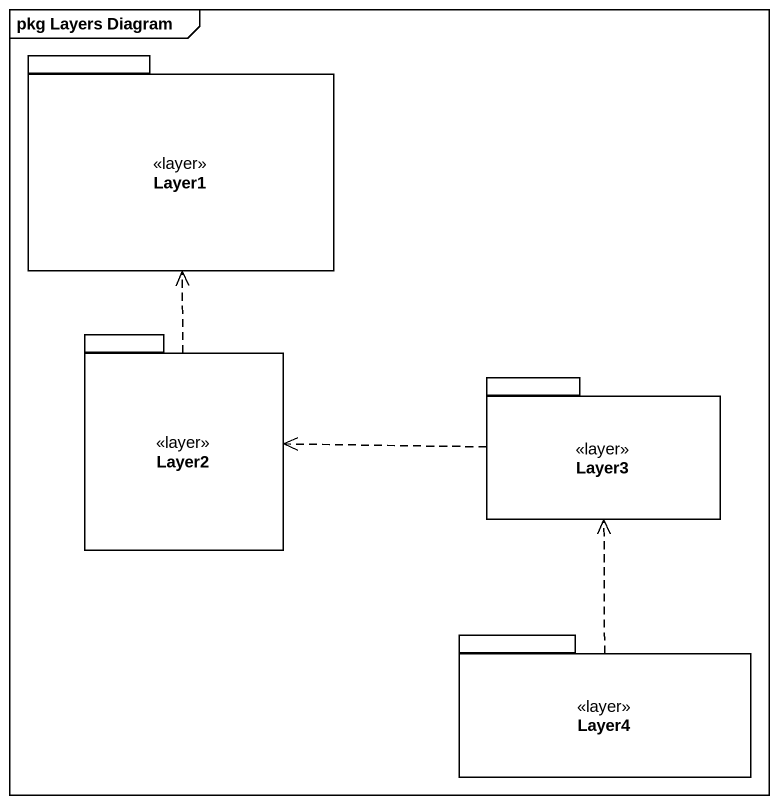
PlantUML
@startuml
mainframe pkg Layers Diagram
package Layer1 <<layer>> {
}
package Layer2 <<layer>> {
}
package Layer3 <<layer>> {
}
package Layer4 <<layer>> {
}
Layer2 .up.> Layer1
Layer3 .left.> Layer2
Layer4 .up.> Layer3
@enduml
